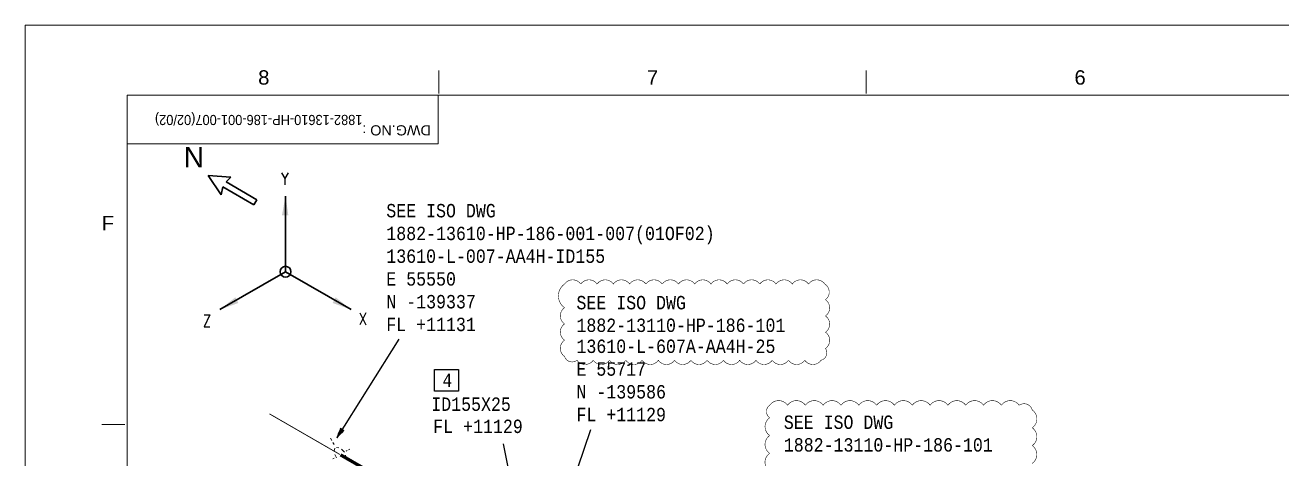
# Model space of a CAD drawing. Header units: inches. Extents: x 985 to 1826, y 0 to 594.
# Drawn here: x 985.1 to 1294.1, y 487.2 to 594 of the extents above; entities that cross this region are included whole.
import ezdxf
from ezdxf.enums import TextEntityAlignment as Align

# ---------------------------------------------------------------- set-up
doc = ezdxf.new("R2010")
doc.units = ezdxf.units.IN
doc.header["$MEASUREMENT"] = 0
doc.linetypes.add('Dashed', pattern=[4.18782, 2.09391, -2.09391])
doc.linetypes.add('Solid', pattern=[1, 1, 0])
for name, color, linetype in [('2', 2, 'Continuous'), ('BG 0 -1', 7, 'Continuous'), ('Border', 7, 'Continuous'), ('DIM-LINES', 7, 'Continuous'), ('FITTINGS', 7, 'Continuous'), ('FRAME', 7, 'Continuous'), ('ISO-TEXT', 7, 'Continuous'), ('NOZZLES', 7, 'Continuous'), ('Rev.4', 6, 'Continuous')]:
    doc.layers.add(name, color=color, linetype=linetype)
doc.layers.add('dottedUndimensionedSymbol', color=2, linetype='Dashed', lineweight=13)
doc.layers.add('weldDimension', color=2, linetype='Solid', lineweight=13)
doc.styles.add('Arial', font='arial.ttf')
doc.styles.add('MONOTXT', font='MONOTXT.shx', dxfattribs={"width": 0.8})
doc.styles.add('ROMANS', font='romans.shx', dxfattribs={"width": 0.8})

msp = doc.modelspace()

# ---------------------------------------------------------------- linework, layer by layer
at = {"layer": '2', "color": 4}
msp.add_line((1107.71, 465.88), (1102.71, 490.97), dxfattribs=at)
msp.add_lwpolyline([(1085.71, 509.25), (1091.61, 509.25), (1091.61, 503.89), (1085.71, 503.89)], close=True, dxfattribs=at)
at = {"layer": 'BG 0 -1', "color": 7, "linetype": 'Continuous', "lineweight": 9}
for p, q in [((985.09, 0), (985.09, 594)), ((985.09, 594), (1826.09, 594)), ((1086.79, 577.17), (1086.79, 582.83)), ((1191.91, 577.17), (1191.91, 582.83)), ((1801.02, 576.75), (1010.2, 576.75)), ((1010.2, 576.75), (1010.2, 18.11)), ((1086.62, 564.78), (1086.62, 576.75)), ((1086.62, 564.78), (1010.2, 564.78)), ((1009.57, 495.71), (1003.92, 495.71))]:
    msp.add_line(p, q, dxfattribs=at)
at = {"layer": 'DIM-LINES', "color": 4}
for p, q in [((1076.96, 516.71), (1061.69, 492.38)), ((1124.12, 494.39), (1115.28, 468.54))]:
    msp.add_line(p, q, dxfattribs=at)
at = {"layer": 'dottedUndimensionedSymbol', "flags": 128}
for points in [[(1060.21, 492.32), (1060.49, 491.79)], [(1060.77, 491.29), (1061.05, 490.81)], [(1061.05, 489.14), (1061.24, 489.84)], [(1061.67, 487.48), (1061.24, 488.33)], [(1061.67, 490.02), (1062.23, 489.97)], [(1062.84, 489.62), (1063.63, 488.89)], [(1064.28, 489.27), (1064, 489.11)], [(1064.89, 489.62), (1064.57, 489.44)], [(1060.77, 487.24), (1061.05, 487.4)], [(1063.87, 488.17), (1064, 487.44)]]:
    msp.add_lwpolyline(points, dxfattribs=at)
at = {"layer": 'FITTINGS', "color": 2, "linetype": 'Dashed', "const_width": 0.22}
msp.add_lwpolyline([(1062.49, 488.31), (1045.16, 498.32)], dxfattribs=at)
at = {"layer": 'FRAME', "color": 2, "linetype": 'Continuous', "lineweight": 30}
for p, q in [((1030.09, 557), (1033.29, 552.2)), ((1035.69, 556.6), (1030.09, 557)), ((1034.49, 555.4), (1035.69, 556.6)), ((1033.29, 552.2), (1033.69, 554.2)), ((1033.69, 554.2), (1041.29, 549.8)), ((1042.09, 551), (1034.49, 555.4)), ((1041.29, 549.8), (1042.09, 551)), ((1049.11, 533.3), (1049.11, 551.91)), ((1049.11, 533.3), (1049.11, 551.91)), ((1049.11, 533.3), (1032.99, 523.99)), ((1049.11, 533.3), (1032.99, 523.99)), ((1049.11, 533.3), (1065.22, 523.99)), ((1049.11, 533.3), (1065.22, 523.99))]:
    msp.add_line(p, q, dxfattribs=at)
msp.add_circle((1049.11, 533.3), 1.33, dxfattribs=at)
msp.add_circle((1049.11, 533.3), 1.33, dxfattribs=at)
for points in [[(1048.23, 547.17), (1049.82, 547.14), (1049.11, 551.91)], [(1048.23, 547.17), (1049.82, 547.14), (1049.11, 551.91)], [(1037.53, 525.6), (1036.76, 526.99), (1032.99, 523.99)], [(1037.53, 525.6), (1036.76, 526.99), (1032.99, 523.99)], [(1060.68, 525.6), (1061.45, 526.99), (1065.22, 523.99)], [(1060.68, 525.6), (1061.45, 526.99), (1065.22, 523.99)]]:
    msp.add_solid(points, dxfattribs=at)
at = {"layer": 'NOZZLES', "const_width": 0.8}
msp.add_lwpolyline([(1552.49, 205.49), (1062.63, 488.23)], dxfattribs=at)
at = {"layer": 'Rev.4', "color": 1, "const_width": 0.132}
msp.add_lwpolyline([(1117.72, 530.26, -0.520567), (1121.72, 530.26, -0.520567), (1125.72, 530.26, -0.520567), (1129.72, 530.26, -0.520567), (1133.72, 530.26, -0.520567), (1137.72, 530.26, -0.520567), (1141.72, 530.26, -0.520567), (1145.72, 530.26, -0.520567), (1149.72, 530.26, -0.520567), (1153.72, 530.26, -0.520567), (1157.72, 530.26, -0.520567), (1161.72, 530.26, -0.520567), (1165.72, 530.26, -0.520567), (1169.72, 530.26, -0.520567), (1173.72, 530.26, -0.520567), (1177.72, 530.26, -0.520567), (1181.72, 530.26, -0.520567), (1181.87, 526.41, -0.520567), (1181.87, 522.41, -0.520567), (1181.87, 518.41, -0.520567), (1181.87, 514.41, -0.520567), (1180.78, 511.51, -0.520567), (1176.78, 511.51, -0.520567), (1172.78, 511.51, -0.520567), (1168.78, 511.51, -0.520567), (1164.78, 511.51, -0.520567), (1160.78, 511.51, -0.520567), (1156.78, 511.51, -0.520567), (1152.78, 511.51, -0.520567), (1148.78, 511.51, -0.520567), (1144.78, 511.51, -0.520567), (1140.78, 511.51, -0.520567), (1136.78, 511.51, -0.520567), (1132.78, 511.51, -0.520567), (1128.78, 511.51, -0.520567), (1124.78, 511.51, -0.520567), (1120.78, 511.51, -0.520567), (1117.72, 512.45, -0.520567), (1117.72, 516.45, -0.520567), (1117.72, 520.45, -0.520567), (1117.72, 524.45, -0.520567)], format="xyb", close=True, dxfattribs=at)
at = {"layer": 'Rev.4', "color": 1}
msp.add_lwpolyline([(1168.14, 484.21, 0.132, 0.132, -0.520567), (1168.15, 488.6, 0.132, 0.132, -0.520567), (1168.16, 492.98, 0.132, 0.132, -0.520567), (1168.16, 497.36, 0.132, 0.132, -0.520567), (1168.16, 500.43, 0.132, 0.132, -0.520567), (1172.55, 500.43, 0.132, 0.132, -0.520567), (1176.93, 500.43, 0.132, 0.132, -0.520567), (1181.31, 500.43, 0.132, 0.132, -0.520567), (1185.69, 500.43, 0.132, 0.132, -0.520567), (1190.07, 500.43, 0.132, 0.132, -0.520567), (1194.45, 500.43, 0.132, 0.132, -0.520567), (1198.83, 500.43, 0.132, 0.132, -0.520567), (1203.22, 500.43, 0.132, 0.132, -0.520567), (1207.6, 500.43, 0.132, 0.132, -0.520567), (1211.98, 500.43, 0.132, 0.132, -0.520567), (1216.36, 500.43, 0.132, 0.132, -0.520567), (1220.74, 500.43, 0.132, 0.132, -0.520567), (1225.12, 500.43, 0.132, 0.132, -0.520567), (1229.5, 500.43, 0.132, 0.132, -0.520567), (1232.72, 499.27, 0.132, 0.132, -0.520567), (1232.71, 494.89, 0.132, 0.132, -0.520567), (1232.71, 490.51, 0.132, 0.132, -0.520567), (1232.7, 486.12, 0.132, 0.132, -0.520567)], format="xyseb", dxfattribs=at)
at = {"layer": 'weldDimension', "color": 4, "flags": 128}
msp.add_lwpolyline([(1061.69, 492.38), (1062.6, 494.76), (1063.44, 494.23), (1061.69, 492.38), (1061.96, 492.81), (1062.68, 494.71), (1063.36, 494.28), (1061.96, 492.81), (1062.22, 493.23), (1062.77, 494.65), (1063.27, 494.34), (1062.22, 493.23), (1062.49, 493.65), (1062.85, 494.6), (1063.19, 494.39), (1062.49, 493.65), (1062.75, 494.07), (1062.93, 494.55), (1063.1, 494.44), (1062.75, 494.07)], dxfattribs=at)

# ---------------------------------------------------------------- texts
at = {"layer": 'BG 0 -1', "color": 7, "style": 'Arial', "width": 1.008516}
for s, p in [('8', (1043.77, 581.12)), ('7', (1139.35, 581.12)), ('6', (1244.48, 581.12))]:
    msp.add_text(s, height=3.54, dxfattribs=at).set_placement(p, align=Align.MIDDLE)
at = {"layer": 'BG 0 -1', "color": 4, "style": 'Arial', "width": 1.010263}
msp.add_text('DWG.NO : ', height=2.5, rotation=180, dxfattribs=at).set_placement((1084.84, 568.1), align=Align.MIDDLE_LEFT)
at = {"layer": 'BG 0 -1', "color": 7, "style": 'Arial', "width": 0.993934}
msp.add_text('F', height=3.54, dxfattribs=at).set_placement((1003.93, 543.5))
at = {"layer": 'Border', "color": 2, "linetype": 'Continuous', "style": 'ROMANS', "width": 0.8}
for s, p in [('Y', (1048.01, 554.68)), ('Y', (1048.01, 554.68)), ('Z', (1028.81, 519.76)), ('Z', (1028.81, 519.76)), ('X', (1067.11, 520.22)), ('X', (1067.11, 520.22))]:
    msp.add_text(s, height=2.97, dxfattribs=at).set_placement(p)
at = {"layer": 'FRAME', "color": 2, "style": 'Arial', "width": 0.9}
msp.add_text('1882-13610-HP-186-001-007(02/02)', height=2.5, rotation=180, dxfattribs=at).set_placement((1068.02, 571.9))
at = {"layer": 'FRAME', "color": 2, "style": 'Arial', "width": 0.992063}
msp.add_text('N', height=5, dxfattribs=at).set_placement((1024.09, 559))
at = {"layer": 'ISO-TEXT', "color": 2, "style": 'MONOTXT', "width": 0.8566}
for s, p in [('SEE ISO DWG', (1073.89, 546.68)), ('1882-13610-HP-186-001-007(01OF02)', (1073.89, 541.08)), ('13610-L-007-AA4H-ID155', (1073.89, 535.48)), ('E 55550', (1073.89, 529.88)), ('N -139337', (1073.89, 524.28)), ('SEE ISO DWG', (1120.64, 524.04)), ('FL +11131', (1073.89, 518.68)), ('1882-13110-HP-186-101', (1120.64, 518.47)), ('13610-L-607A-AA4H-25', (1120.64, 513.3)), ('E 55717', (1120.64, 507.7)), ('4', (1087.67, 504.93)), ('N -139586', (1120.64, 502.1)), ('ID155X25', (1084.95, 499.05)), ('FL +11129', (1120.64, 496.5)), ('SEE ISO DWG', (1171.63, 494.61)), ('FL +11129', (1085.43, 493.6)), ('1882-13110-HP-186-101', (1171.63, 489.03))]:
    msp.add_text(s, height=3.3, dxfattribs=at).set_placement(p)

doc.saveas('drawing.dxf')
